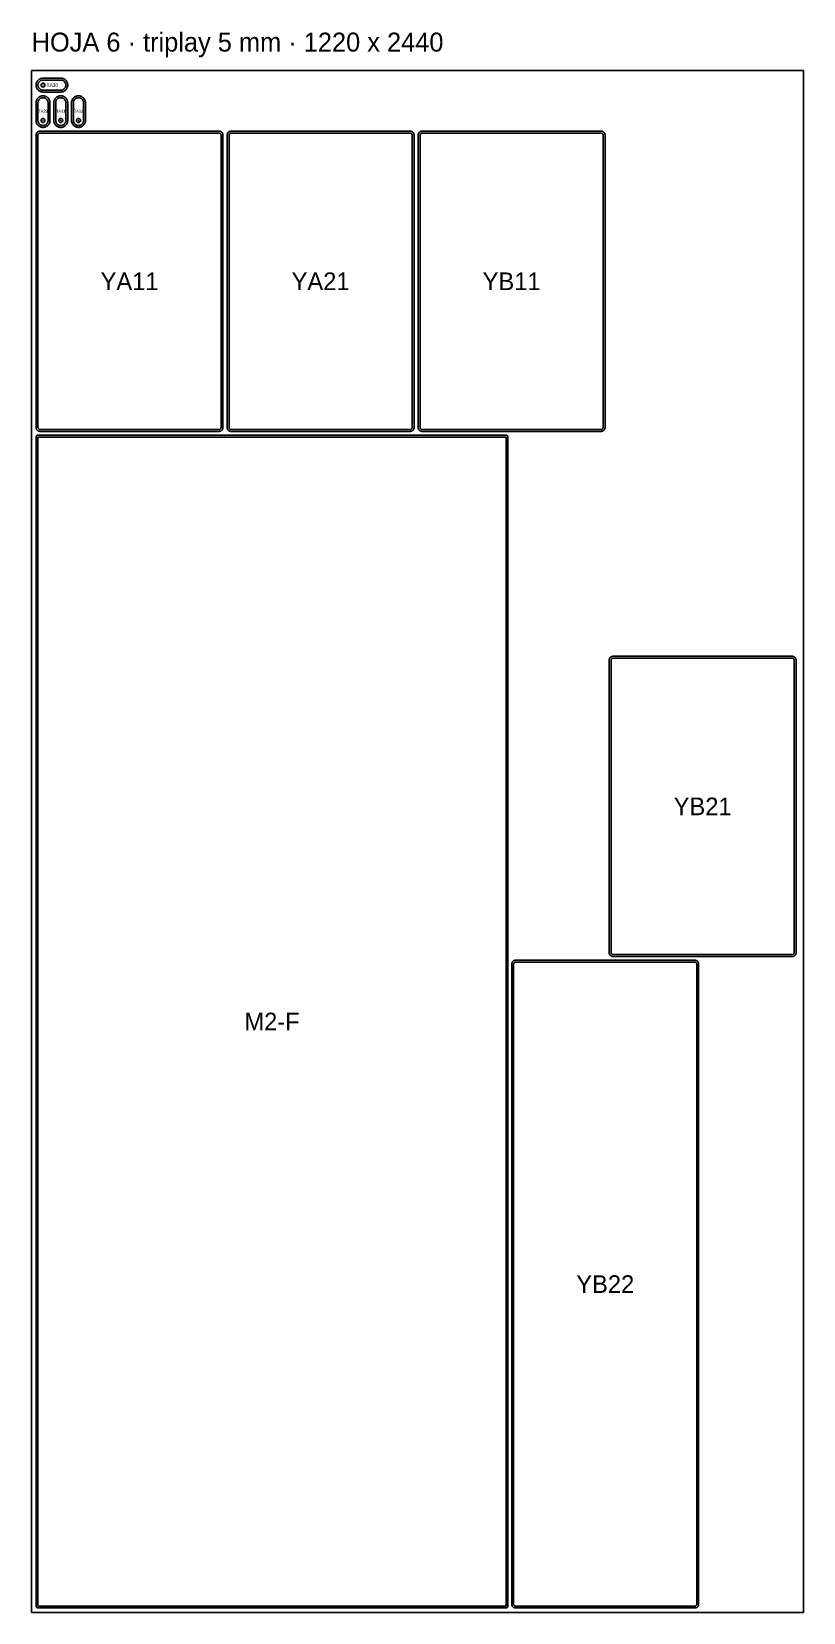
# Model space of a CAD drawing. Header units: millimetres. Extents: x 0 to 8220, y 0 to 2502.
# Drawn here: x 7000 to 8220, y 0 to 2502 of the extents above; entities that cross this region are included whole.
import ezdxf
from ezdxf.enums import TextEntityAlignment as Align

# ---------------------------------------------------------------- set-up
doc = ezdxf.new("R2010")
doc.units = ezdxf.units.MM
for name, color, linetype in [('CALADO_INTERIOR', 5, 'Continuous'), ('CORTE_EXT', 1, 'Continuous'), ('HOJA', 8, 'Continuous'), ('TEXTO', 7, 'Continuous'), ('TRAYECTORIA_EXT_FRESA6', 11, 'Continuous'), ('TRAYECTORIA_INT_FRESA6', 150, 'Continuous')]:
    doc.layers.add(name, color=color, linetype=linetype)

msp = doc.modelspace()

# ---------------------------------------------------------------- linework, layer by layer
at = {"layer": 'CALADO_INTERIOR'}
for points in [[(7021.1, 2417.3), (7021, 2417.6), (7021, 2417.9), (7020.9, 2418.2), (7020.7, 2418.5), (7020.6, 2418.7), (7020.4, 2419), (7020.2, 2419.2), (7020, 2419.4), (7019.7, 2419.6), (7019.5, 2419.7), (7019.2, 2419.9), (7018.9, 2420), (7018.6, 2420), (7018.3, 2420.1), (7018, 2420.1), (7017.7, 2420.1), (7017.4, 2420), (7017.1, 2420), (7016.8, 2419.9), (7016.5, 2419.7), (7016.3, 2419.6), (7016, 2419.4), (7015.8, 2419.2), (7015.6, 2419), (7015.4, 2418.7), (7015.3, 2418.5), (7015.1, 2418.2), (7015, 2417.9), (7015, 2417.6), (7014.9, 2417.3), (7014.9, 2417), (7014.9, 2416.7), (7015, 2416.4), (7015, 2416.1), (7015.1, 2415.8), (7015.3, 2415.5), (7015.4, 2415.3), (7015.6, 2415), (7015.8, 2414.8), (7016, 2414.6), (7016.3, 2414.4), (7016.5, 2414.3), (7016.8, 2414.1), (7017.1, 2414), (7017.4, 2414), (7017.7, 2413.9), (7018, 2413.9), (7018.3, 2413.9), (7018.6, 2414), (7018.9, 2414), (7019.2, 2414.1), (7019.5, 2414.3), (7019.7, 2414.4), (7020, 2414.6), (7020.2, 2414.8), (7020.4, 2415), (7020.6, 2415.3), (7020.7, 2415.5), (7020.9, 2415.8), (7021, 2416.1), (7021, 2416.4), (7021.1, 2416.7), (7021.1, 2417)], [(7017.7, 2364.1), (7017.4, 2364), (7017.1, 2364), (7016.8, 2363.9), (7016.5, 2363.7), (7016.3, 2363.6), (7016, 2363.4), (7015.8, 2363.2), (7015.6, 2363), (7015.4, 2362.7), (7015.3, 2362.5), (7015.1, 2362.2), (7015, 2361.9), (7015, 2361.6), (7014.9, 2361.3), (7014.9, 2361), (7014.9, 2360.7), (7015, 2360.4), (7015, 2360.1), (7015.1, 2359.8), (7015.3, 2359.5), (7015.4, 2359.3), (7015.6, 2359), (7015.8, 2358.8), (7016, 2358.6), (7016.3, 2358.4), (7016.5, 2358.3), (7016.8, 2358.1), (7017.1, 2358), (7017.4, 2358), (7017.7, 2357.9), (7018, 2357.9), (7018.3, 2357.9), (7018.6, 2358), (7018.9, 2358), (7019.2, 2358.1), (7019.5, 2358.3), (7019.7, 2358.4), (7020, 2358.6), (7020.2, 2358.8), (7020.4, 2359), (7020.6, 2359.3), (7020.7, 2359.5), (7020.9, 2359.8), (7021, 2360.1), (7021, 2360.4), (7021.1, 2360.7), (7021.1, 2361), (7021.1, 2361.3), (7021, 2361.6), (7021, 2361.9), (7020.9, 2362.2), (7020.7, 2362.5), (7020.6, 2362.7), (7020.4, 2363), (7020.2, 2363.2), (7020, 2363.4), (7019.7, 2363.6), (7019.5, 2363.7), (7019.2, 2363.9), (7018.9, 2364), (7018.6, 2364), (7018.3, 2364.1), (7018, 2364.1)], [(7045.7, 2364.1), (7045.4, 2364), (7045.1, 2364), (7044.8, 2363.9), (7044.5, 2363.7), (7044.3, 2363.6), (7044, 2363.4), (7043.8, 2363.2), (7043.6, 2363), (7043.4, 2362.7), (7043.3, 2362.5), (7043.1, 2362.2), (7043, 2361.9), (7043, 2361.6), (7042.9, 2361.3), (7042.9, 2361), (7042.9, 2360.7), (7043, 2360.4), (7043, 2360.1), (7043.1, 2359.8), (7043.3, 2359.5), (7043.4, 2359.3), (7043.6, 2359), (7043.8, 2358.8), (7044, 2358.6), (7044.3, 2358.4), (7044.5, 2358.3), (7044.8, 2358.1), (7045.1, 2358), (7045.4, 2358), (7045.7, 2357.9), (7046, 2357.9), (7046.3, 2357.9), (7046.6, 2358), (7046.9, 2358), (7047.2, 2358.1), (7047.5, 2358.3), (7047.7, 2358.4), (7048, 2358.6), (7048.2, 2358.8), (7048.4, 2359), (7048.6, 2359.3), (7048.7, 2359.5), (7048.9, 2359.8), (7049, 2360.1), (7049, 2360.4), (7049.1, 2360.7), (7049.1, 2361), (7049.1, 2361.3), (7049, 2361.6), (7049, 2361.9), (7048.9, 2362.2), (7048.7, 2362.5), (7048.6, 2362.7), (7048.4, 2363), (7048.2, 2363.2), (7048, 2363.4), (7047.7, 2363.6), (7047.5, 2363.7), (7047.2, 2363.9), (7046.9, 2364), (7046.6, 2364), (7046.3, 2364.1), (7046, 2364.1)], [(7073.7, 2364.1), (7073.4, 2364), (7073.1, 2364), (7072.8, 2363.9), (7072.5, 2363.7), (7072.3, 2363.6), (7072, 2363.4), (7071.8, 2363.2), (7071.6, 2363), (7071.4, 2362.7), (7071.3, 2362.5), (7071.1, 2362.2), (7071, 2361.9), (7071, 2361.6), (7070.9, 2361.3), (7070.9, 2361), (7070.9, 2360.7), (7071, 2360.4), (7071, 2360.1), (7071.1, 2359.8), (7071.3, 2359.5), (7071.4, 2359.3), (7071.6, 2359), (7071.8, 2358.8), (7072, 2358.6), (7072.3, 2358.4), (7072.5, 2358.3), (7072.8, 2358.1), (7073.1, 2358), (7073.4, 2358), (7073.7, 2357.9), (7074, 2357.9), (7074.3, 2357.9), (7074.6, 2358), (7074.9, 2358), (7075.2, 2358.1), (7075.5, 2358.3), (7075.7, 2358.4), (7076, 2358.6), (7076.2, 2358.8), (7076.4, 2359), (7076.6, 2359.3), (7076.7, 2359.5), (7076.9, 2359.8), (7077, 2360.1), (7077, 2360.4), (7077.1, 2360.7), (7077.1, 2361), (7077.1, 2361.3), (7077, 2361.6), (7077, 2361.9), (7076.9, 2362.2), (7076.7, 2362.5), (7076.6, 2362.7), (7076.4, 2363), (7076.2, 2363.2), (7076, 2363.4), (7075.7, 2363.6), (7075.5, 2363.7), (7075.2, 2363.9), (7074.9, 2364), (7074.6, 2364), (7074.3, 2364.1), (7074, 2364.1)]]:
    msp.add_lwpolyline(points, close=True, dxfattribs=at)
at = {"layer": 'CORTE_EXT'}
for points in [[(7046.8, 2425), (7047.6, 2424.8), (7048.3, 2424.7), (7049.1, 2424.4), (7049.8, 2424.1), (7050.4, 2423.7), (7051.1, 2423.2), (7051.7, 2422.7), (7052.2, 2422.1), (7052.7, 2421.4), (7053.1, 2420.8), (7053.4, 2420.1), (7053.7, 2419.3), (7053.8, 2418.6), (7054, 2417.8), (7054, 2417), (7054, 2416.2), (7053.8, 2415.4), (7053.7, 2414.7), (7053.4, 2413.9), (7053.1, 2413.2), (7052.7, 2412.6), (7052.2, 2411.9), (7051.7, 2411.3), (7051.1, 2410.8), (7050.4, 2410.3), (7049.8, 2409.9), (7049.1, 2409.6), (7048.3, 2409.3), (7047.6, 2409.2), (7046.8, 2409), (7046, 2409), (7018, 2409), (7017.2, 2409), (7016.4, 2409.2), (7015.7, 2409.3), (7014.9, 2409.6), (7014.2, 2409.9), (7013.6, 2410.3), (7012.9, 2410.8), (7012.3, 2411.3), (7011.8, 2411.9), (7011.3, 2412.6), (7010.9, 2413.2), (7010.6, 2413.9), (7010.3, 2414.7), (7010.2, 2415.4), (7010, 2416.2), (7010, 2417), (7010, 2417.8), (7010.2, 2418.6), (7010.3, 2419.3), (7010.6, 2420.1), (7010.9, 2420.8), (7011.3, 2421.4), (7011.8, 2422.1), (7012.3, 2422.7), (7012.9, 2423.2), (7013.6, 2423.7), (7014.2, 2424.1), (7014.9, 2424.4), (7015.7, 2424.7), (7016.4, 2424.8), (7017.2, 2425), (7018, 2425), (7046, 2425)], [(7010, 2389.8), (7010.2, 2390.6), (7010.3, 2391.3), (7010.6, 2392.1), (7010.9, 2392.8), (7011.3, 2393.4), (7011.8, 2394.1), (7012.3, 2394.7), (7012.9, 2395.2), (7013.6, 2395.7), (7014.2, 2396.1), (7014.9, 2396.4), (7015.7, 2396.7), (7016.4, 2396.8), (7017.2, 2397), (7018, 2397), (7018.8, 2397), (7019.6, 2396.8), (7020.3, 2396.7), (7021.1, 2396.4), (7021.8, 2396.1), (7022.4, 2395.7), (7023.1, 2395.2), (7023.7, 2394.7), (7024.2, 2394.1), (7024.7, 2393.4), (7025.1, 2392.8), (7025.4, 2392.1), (7025.7, 2391.3), (7025.8, 2390.6), (7026, 2389.8), (7026, 2389), (7026, 2361), (7026, 2360.2), (7025.8, 2359.4), (7025.7, 2358.7), (7025.4, 2357.9), (7025.1, 2357.2), (7024.7, 2356.6), (7024.2, 2355.9), (7023.7, 2355.3), (7023.1, 2354.8), (7022.4, 2354.3), (7021.8, 2353.9), (7021.1, 2353.6), (7020.3, 2353.3), (7019.6, 2353.2), (7018.8, 2353), (7018, 2353), (7017.2, 2353), (7016.4, 2353.2), (7015.7, 2353.3), (7014.9, 2353.6), (7014.2, 2353.9), (7013.6, 2354.3), (7012.9, 2354.8), (7012.3, 2355.3), (7011.8, 2355.9), (7011.3, 2356.6), (7010.9, 2357.2), (7010.6, 2357.9), (7010.3, 2358.7), (7010.2, 2359.4), (7010, 2360.2), (7010, 2361), (7010, 2389)], [(7038, 2389.8), (7038.2, 2390.6), (7038.3, 2391.3), (7038.6, 2392.1), (7038.9, 2392.8), (7039.3, 2393.4), (7039.8, 2394.1), (7040.3, 2394.7), (7040.9, 2395.2), (7041.6, 2395.7), (7042.2, 2396.1), (7042.9, 2396.4), (7043.7, 2396.7), (7044.4, 2396.8), (7045.2, 2397), (7046, 2397), (7046.8, 2397), (7047.6, 2396.8), (7048.3, 2396.7), (7049.1, 2396.4), (7049.8, 2396.1), (7050.4, 2395.7), (7051.1, 2395.2), (7051.7, 2394.7), (7052.2, 2394.1), (7052.7, 2393.4), (7053.1, 2392.8), (7053.4, 2392.1), (7053.7, 2391.3), (7053.8, 2390.6), (7054, 2389.8), (7054, 2389), (7054, 2361), (7054, 2360.2), (7053.8, 2359.4), (7053.7, 2358.7), (7053.4, 2357.9), (7053.1, 2357.2), (7052.7, 2356.6), (7052.2, 2355.9), (7051.7, 2355.3), (7051.1, 2354.8), (7050.4, 2354.3), (7049.8, 2353.9), (7049.1, 2353.6), (7048.3, 2353.3), (7047.6, 2353.2), (7046.8, 2353), (7046, 2353), (7045.2, 2353), (7044.4, 2353.2), (7043.7, 2353.3), (7042.9, 2353.6), (7042.2, 2353.9), (7041.6, 2354.3), (7040.9, 2354.8), (7040.3, 2355.3), (7039.8, 2355.9), (7039.3, 2356.6), (7038.9, 2357.2), (7038.6, 2357.9), (7038.3, 2358.7), (7038.2, 2359.4), (7038, 2360.2), (7038, 2361), (7038, 2389)], [(7066, 2389.8), (7066.2, 2390.6), (7066.3, 2391.3), (7066.6, 2392.1), (7066.9, 2392.8), (7067.3, 2393.4), (7067.8, 2394.1), (7068.3, 2394.7), (7068.9, 2395.2), (7069.6, 2395.7), (7070.2, 2396.1), (7070.9, 2396.4), (7071.7, 2396.7), (7072.4, 2396.8), (7073.2, 2397), (7074, 2397), (7074.8, 2397), (7075.6, 2396.8), (7076.3, 2396.7), (7077.1, 2396.4), (7077.8, 2396.1), (7078.4, 2395.7), (7079.1, 2395.2), (7079.7, 2394.7), (7080.2, 2394.1), (7080.7, 2393.4), (7081.1, 2392.8), (7081.4, 2392.1), (7081.7, 2391.3), (7081.8, 2390.6), (7082, 2389.8), (7082, 2389), (7082, 2361), (7082, 2360.2), (7081.8, 2359.4), (7081.7, 2358.7), (7081.4, 2357.9), (7081.1, 2357.2), (7080.7, 2356.6), (7080.2, 2355.9), (7079.7, 2355.3), (7079.1, 2354.8), (7078.4, 2354.3), (7077.8, 2353.9), (7077.1, 2353.6), (7076.3, 2353.3), (7075.6, 2353.2), (7074.8, 2353), (7074, 2353), (7073.2, 2353), (7072.4, 2353.2), (7071.7, 2353.3), (7070.9, 2353.6), (7070.2, 2353.9), (7069.6, 2354.3), (7068.9, 2354.8), (7068.3, 2355.3), (7067.8, 2355.9), (7067.3, 2356.6), (7066.9, 2357.2), (7066.6, 2357.9), (7066.3, 2358.7), (7066.2, 2359.4), (7066, 2360.2), (7066, 2361), (7066, 2389)], [(7296.5, 1872), (7013, 1872), (7012.7, 1872), (7012.4, 1872.1), (7012.1, 1872.1), (7011.9, 1872.2), (7011.6, 1872.4), (7011.3, 1872.5), (7011.1, 1872.7), (7010.9, 1872.9), (7010.7, 1873.1), (7010.5, 1873.3), (7010.4, 1873.6), (7010.2, 1873.9), (7010.1, 1874.1), (7010.1, 1874.4), (7010, 1874.7), (7010, 1875), (7010, 2338), (7010, 2338.3), (7010.1, 2338.6), (7010.1, 2338.9), (7010.2, 2339.1), (7010.4, 2339.4), (7010.5, 2339.7), (7010.7, 2339.9), (7010.9, 2340.1), (7011.1, 2340.3), (7011.3, 2340.5), (7011.6, 2340.6), (7011.9, 2340.8), (7012.1, 2340.9), (7012.4, 2340.9), (7012.7, 2341), (7013, 2341), (7296.5, 2341), (7296.8, 2341), (7297.1, 2340.9), (7297.4, 2340.9), (7297.6, 2340.8), (7297.9, 2340.6), (7298.2, 2340.5), (7298.4, 2340.3), (7298.6, 2340.1), (7298.8, 2339.9), (7299, 2339.7), (7299.1, 2339.4), (7299.3, 2339.1), (7299.4, 2338.9), (7299.4, 2338.6), (7299.5, 2338.3), (7299.5, 2338), (7299.5, 1875), (7299.5, 1874.7), (7299.4, 1874.4), (7299.4, 1874.1), (7299.3, 1873.9), (7299.1, 1873.6), (7299, 1873.3), (7298.8, 1873.1), (7298.6, 1872.9), (7298.4, 1872.7), (7298.2, 1872.5), (7297.9, 1872.4), (7297.6, 1872.2), (7297.4, 1872.1), (7297.1, 1872.1), (7296.8, 1872)], [(7598.5, 1872), (7315, 1872), (7314.7, 1872), (7314.4, 1872.1), (7314.1, 1872.1), (7313.9, 1872.2), (7313.6, 1872.4), (7313.3, 1872.5), (7313.1, 1872.7), (7312.9, 1872.9), (7312.7, 1873.1), (7312.5, 1873.3), (7312.4, 1873.6), (7312.2, 1873.9), (7312.1, 1874.1), (7312.1, 1874.4), (7312, 1874.7), (7312, 1875), (7312, 2338), (7312, 2338.3), (7312.1, 2338.6), (7312.1, 2338.9), (7312.2, 2339.1), (7312.4, 2339.4), (7312.5, 2339.7), (7312.7, 2339.9), (7312.9, 2340.1), (7313.1, 2340.3), (7313.3, 2340.5), (7313.6, 2340.6), (7313.9, 2340.8), (7314.1, 2340.9), (7314.4, 2340.9), (7314.7, 2341), (7315, 2341), (7598.5, 2341), (7598.8, 2341), (7599.1, 2340.9), (7599.4, 2340.9), (7599.6, 2340.8), (7599.9, 2340.6), (7600.2, 2340.5), (7600.4, 2340.3), (7600.6, 2340.1), (7600.8, 2339.9), (7601, 2339.7), (7601.1, 2339.4), (7601.3, 2339.1), (7601.4, 2338.9), (7601.4, 2338.6), (7601.5, 2338.3), (7601.5, 2338), (7601.5, 1875), (7601.5, 1874.7), (7601.4, 1874.4), (7601.4, 1874.1), (7601.3, 1873.9), (7601.1, 1873.6), (7601, 1873.3), (7600.8, 1873.1), (7600.6, 1872.9), (7600.4, 1872.7), (7600.2, 1872.5), (7599.9, 1872.4), (7599.6, 1872.2), (7599.4, 1872.1), (7599.1, 1872.1), (7598.8, 1872)], [(7900.5, 1872), (7617, 1872), (7616.7, 1872), (7616.4, 1872.1), (7616.1, 1872.1), (7615.9, 1872.2), (7615.6, 1872.4), (7615.3, 1872.5), (7615.1, 1872.7), (7614.9, 1872.9), (7614.7, 1873.1), (7614.5, 1873.3), (7614.4, 1873.6), (7614.2, 1873.9), (7614.1, 1874.1), (7614.1, 1874.4), (7614, 1874.7), (7614, 1875), (7614, 2338), (7614, 2338.3), (7614.1, 2338.6), (7614.1, 2338.9), (7614.2, 2339.1), (7614.4, 2339.4), (7614.5, 2339.7), (7614.7, 2339.9), (7614.9, 2340.1), (7615.1, 2340.3), (7615.3, 2340.5), (7615.6, 2340.6), (7615.9, 2340.8), (7616.1, 2340.9), (7616.4, 2340.9), (7616.7, 2341), (7617, 2341), (7900.5, 2341), (7900.8, 2341), (7901.1, 2340.9), (7901.4, 2340.9), (7901.6, 2340.8), (7901.9, 2340.6), (7902.2, 2340.5), (7902.4, 2340.3), (7902.6, 2340.1), (7902.8, 2339.9), (7903, 2339.7), (7903.1, 2339.4), (7903.3, 2339.1), (7903.4, 2338.9), (7903.4, 2338.6), (7903.5, 2338.3), (7903.5, 2338), (7903.5, 1875), (7903.5, 1874.7), (7903.4, 1874.4), (7903.4, 1874.1), (7903.3, 1873.9), (7903.1, 1873.6), (7903, 1873.3), (7902.8, 1873.1), (7902.6, 1872.9), (7902.4, 1872.7), (7902.2, 1872.5), (7901.9, 1872.4), (7901.6, 1872.2), (7901.4, 1872.1), (7901.1, 1872.1), (7900.8, 1872)], [(7750, 10), (7750, 1860), (7010, 1860), (7010, 10)], [(8202.5, 1041), (7919, 1041), (7918.7, 1041), (7918.4, 1041.1), (7918.1, 1041.1), (7917.9, 1041.2), (7917.6, 1041.4), (7917.3, 1041.5), (7917.1, 1041.7), (7916.9, 1041.9), (7916.7, 1042.1), (7916.5, 1042.3), (7916.4, 1042.6), (7916.2, 1042.9), (7916.1, 1043.1), (7916.1, 1043.4), (7916, 1043.7), (7916, 1044), (7916, 1507), (7916, 1507.3), (7916.1, 1507.6), (7916.1, 1507.9), (7916.2, 1508.1), (7916.4, 1508.4), (7916.5, 1508.7), (7916.7, 1508.9), (7916.9, 1509.1), (7917.1, 1509.3), (7917.3, 1509.5), (7917.6, 1509.6), (7917.9, 1509.8), (7918.1, 1509.9), (7918.4, 1509.9), (7918.7, 1510), (7919, 1510), (8202.5, 1510), (8202.8, 1510), (8203.1, 1509.9), (8203.4, 1509.9), (8203.6, 1509.8), (8203.9, 1509.6), (8204.2, 1509.5), (8204.4, 1509.3), (8204.6, 1509.1), (8204.8, 1508.9), (8205, 1508.7), (8205.1, 1508.4), (8205.3, 1508.1), (8205.4, 1507.9), (8205.4, 1507.6), (8205.5, 1507.3), (8205.5, 1507), (8205.5, 1044), (8205.5, 1043.7), (8205.4, 1043.4), (8205.4, 1043.1), (8205.3, 1042.9), (8205.1, 1042.6), (8205, 1042.3), (8204.8, 1042.1), (8204.6, 1041.9), (8204.4, 1041.7), (8204.2, 1041.5), (8203.9, 1041.4), (8203.6, 1041.2), (8203.4, 1041.1), (8203.1, 1041.1), (8202.8, 1041)], [(8048.5, 10), (7765, 10), (7764.7, 10), (7764.4, 10.1), (7764.1, 10.1), (7763.9, 10.2), (7763.6, 10.4), (7763.3, 10.5), (7763.1, 10.7), (7762.9, 10.9), (7762.7, 11.1), (7762.5, 11.3), (7762.4, 11.6), (7762.2, 11.9), (7762.1, 12.1), (7762.1, 12.4), (7762, 12.7), (7762, 13), (7762, 1026), (7762, 1026.3), (7762.1, 1026.6), (7762.1, 1026.9), (7762.2, 1027.1), (7762.4, 1027.4), (7762.5, 1027.7), (7762.7, 1027.9), (7762.9, 1028.1), (7763.1, 1028.3), (7763.3, 1028.5), (7763.6, 1028.6), (7763.9, 1028.8), (7764.1, 1028.9), (7764.4, 1028.9), (7764.7, 1029), (7765, 1029), (8048.5, 1029), (8048.8, 1029), (8049.1, 1028.9), (8049.4, 1028.9), (8049.6, 1028.8), (8049.9, 1028.6), (8050.2, 1028.5), (8050.4, 1028.3), (8050.6, 1028.1), (8050.8, 1027.9), (8051, 1027.7), (8051.1, 1027.4), (8051.3, 1027.1), (8051.4, 1026.9), (8051.4, 1026.6), (8051.5, 1026.3), (8051.5, 1026), (8051.5, 13), (8051.5, 12.7), (8051.4, 12.4), (8051.4, 12.1), (8051.3, 11.9), (8051.1, 11.6), (8051, 11.3), (8050.8, 11.1), (8050.6, 10.9), (8050.4, 10.7), (8050.2, 10.5), (8049.9, 10.4), (8049.6, 10.2), (8049.4, 10.1), (8049.1, 10.1), (8048.8, 10)]]:
    msp.add_lwpolyline(points, close=True, dxfattribs=at)
at = {"layer": 'HOJA'}
msp.add_lwpolyline([(7000, 0), (8220, 0), (8220, 2440), (7000, 2440)], close=True, dxfattribs=at)
at = {"layer": 'TRAYECTORIA_EXT_FRESA6'}
for points in [[(7046.9, 2428), (7047.2, 2427.9), (7048, 2427.8), (7048.3, 2427.8), (7049.1, 2427.6), (7049.3, 2427.5), (7050.1, 2427.2), (7050.3, 2427.1), (7051.1, 2426.8), (7051.3, 2426.6), (7052, 2426.2), (7052.2, 2426.1), (7052.9, 2425.6), (7053.1, 2425.4), (7053.7, 2424.9), (7053.9, 2424.7), (7054.4, 2424.1), (7054.6, 2423.9), (7055.1, 2423.2), (7055.2, 2423), (7055.6, 2422.3), (7055.8, 2422.1), (7056.1, 2421.3), (7056.2, 2421.1), (7056.5, 2420.3), (7056.6, 2420.1), (7056.8, 2419.3), (7056.8, 2419), (7056.9, 2418.2), (7057, 2417.9), (7057, 2417.1), (7057, 2416.9), (7057, 2416.1), (7056.9, 2415.8), (7056.8, 2415), (7056.8, 2414.7), (7056.6, 2413.9), (7056.5, 2413.7), (7056.2, 2412.9), (7056.1, 2412.7), (7055.8, 2411.9), (7055.6, 2411.7), (7055.2, 2411), (7055.1, 2410.8), (7054.6, 2410.1), (7054.4, 2409.9), (7053.9, 2409.3), (7053.7, 2409.1), (7053.1, 2408.6), (7052.9, 2408.4), (7052.2, 2407.9), (7052, 2407.8), (7051.3, 2407.4), (7051.1, 2407.2), (7050.3, 2406.9), (7050.1, 2406.8), (7049.3, 2406.5), (7049.1, 2406.4), (7048.3, 2406.2), (7048, 2406.2), (7047.2, 2406.1), (7046.9, 2406), (7046.1, 2406), (7046, 2406), (7018, 2406), (7017.9, 2406), (7017.1, 2406), (7016.8, 2406.1), (7016, 2406.2), (7015.7, 2406.2), (7014.9, 2406.4), (7014.7, 2406.5), (7013.9, 2406.8), (7013.7, 2406.9), (7012.9, 2407.2), (7012.7, 2407.4), (7012, 2407.8), (7011.8, 2407.9), (7011.1, 2408.4), (7010.9, 2408.6), (7010.3, 2409.1), (7010.1, 2409.3), (7009.6, 2409.9), (7009.4, 2410.1), (7008.9, 2410.8), (7008.8, 2411), (7008.4, 2411.7), (7008.2, 2411.9), (7007.9, 2412.7), (7007.8, 2412.9), (7007.5, 2413.7), (7007.4, 2413.9), (7007.2, 2414.7), (7007.2, 2415), (7007.1, 2415.8), (7007, 2416.1), (7007, 2416.9), (7007, 2417.1), (7007, 2417.9), (7007.1, 2418.2), (7007.2, 2419), (7007.2, 2419.3), (7007.4, 2420.1), (7007.5, 2420.3), (7007.8, 2421.1), (7007.9, 2421.3), (7008.2, 2422.1), (7008.4, 2422.3), (7008.8, 2423), (7008.9, 2423.2), (7009.4, 2423.9), (7009.6, 2424.1), (7010.1, 2424.7), (7010.3, 2424.9), (7010.9, 2425.4), (7011.1, 2425.6), (7011.8, 2426.1), (7012, 2426.2), (7012.7, 2426.6), (7012.9, 2426.8), (7013.7, 2427.1), (7013.9, 2427.2), (7014.7, 2427.5), (7014.9, 2427.6), (7015.7, 2427.8), (7016, 2427.8), (7016.8, 2427.9), (7017.1, 2428), (7017.9, 2428), (7018, 2428), (7046, 2428), (7046.1, 2428)], [(7007, 2389.9), (7007.1, 2390.2), (7007.2, 2391), (7007.2, 2391.3), (7007.4, 2392.1), (7007.5, 2392.3), (7007.8, 2393.1), (7007.9, 2393.3), (7008.2, 2394.1), (7008.4, 2394.3), (7008.8, 2395), (7008.9, 2395.2), (7009.4, 2395.9), (7009.6, 2396.1), (7010.1, 2396.7), (7010.3, 2396.9), (7010.9, 2397.4), (7011.1, 2397.6), (7011.8, 2398.1), (7012, 2398.2), (7012.7, 2398.6), (7012.9, 2398.8), (7013.7, 2399.1), (7013.9, 2399.2), (7014.7, 2399.5), (7014.9, 2399.6), (7015.7, 2399.8), (7016, 2399.8), (7016.8, 2399.9), (7017.1, 2400), (7017.9, 2400), (7018.1, 2400), (7018.9, 2400), (7019.2, 2399.9), (7020, 2399.8), (7020.3, 2399.8), (7021.1, 2399.6), (7021.3, 2399.5), (7022.1, 2399.2), (7022.3, 2399.1), (7023.1, 2398.8), (7023.3, 2398.6), (7024, 2398.2), (7024.2, 2398.1), (7024.9, 2397.6), (7025.1, 2397.4), (7025.7, 2396.9), (7025.9, 2396.7), (7026.4, 2396.1), (7026.6, 2395.9), (7027.1, 2395.2), (7027.2, 2395), (7027.6, 2394.3), (7027.8, 2394.1), (7028.1, 2393.3), (7028.2, 2393.1), (7028.5, 2392.3), (7028.6, 2392.1), (7028.8, 2391.3), (7028.8, 2391), (7028.9, 2390.2), (7029, 2389.9), (7029, 2389.1), (7029, 2389), (7029, 2361), (7029, 2360.9), (7029, 2360.1), (7028.9, 2359.8), (7028.8, 2359), (7028.8, 2358.7), (7028.6, 2357.9), (7028.5, 2357.7), (7028.2, 2356.9), (7028.1, 2356.7), (7027.8, 2355.9), (7027.6, 2355.7), (7027.2, 2355), (7027.1, 2354.8), (7026.6, 2354.1), (7026.4, 2353.9), (7025.9, 2353.3), (7025.7, 2353.1), (7025.1, 2352.6), (7024.9, 2352.4), (7024.2, 2351.9), (7024, 2351.8), (7023.3, 2351.4), (7023.1, 2351.2), (7022.3, 2350.9), (7022.1, 2350.8), (7021.3, 2350.5), (7021.1, 2350.4), (7020.3, 2350.2), (7020, 2350.2), (7019.2, 2350.1), (7018.9, 2350), (7018.1, 2350), (7017.9, 2350), (7017.1, 2350), (7016.8, 2350.1), (7016, 2350.2), (7015.7, 2350.2), (7014.9, 2350.4), (7014.7, 2350.5), (7013.9, 2350.8), (7013.7, 2350.9), (7012.9, 2351.2), (7012.7, 2351.4), (7012, 2351.8), (7011.8, 2351.9), (7011.1, 2352.4), (7010.9, 2352.6), (7010.3, 2353.1), (7010.1, 2353.3), (7009.6, 2353.9), (7009.4, 2354.1), (7008.9, 2354.8), (7008.8, 2355), (7008.4, 2355.7), (7008.2, 2355.9), (7007.9, 2356.7), (7007.8, 2356.9), (7007.5, 2357.7), (7007.4, 2357.9), (7007.2, 2358.7), (7007.2, 2359), (7007.1, 2359.8), (7007, 2360.1), (7007, 2360.9), (7007, 2361), (7007, 2389), (7007, 2389.1)], [(7035, 2389.9), (7035.1, 2390.2), (7035.2, 2391), (7035.2, 2391.3), (7035.4, 2392.1), (7035.5, 2392.3), (7035.8, 2393.1), (7035.9, 2393.3), (7036.2, 2394.1), (7036.4, 2394.3), (7036.8, 2395), (7036.9, 2395.2), (7037.4, 2395.9), (7037.6, 2396.1), (7038.1, 2396.7), (7038.3, 2396.9), (7038.9, 2397.4), (7039.1, 2397.6), (7039.8, 2398.1), (7040, 2398.2), (7040.7, 2398.6), (7040.9, 2398.8), (7041.7, 2399.1), (7041.9, 2399.2), (7042.7, 2399.5), (7042.9, 2399.6), (7043.7, 2399.8), (7044, 2399.8), (7044.8, 2399.9), (7045.1, 2400), (7045.9, 2400), (7046.1, 2400), (7046.9, 2400), (7047.2, 2399.9), (7048, 2399.8), (7048.3, 2399.8), (7049.1, 2399.6), (7049.3, 2399.5), (7050.1, 2399.2), (7050.3, 2399.1), (7051.1, 2398.8), (7051.3, 2398.6), (7052, 2398.2), (7052.2, 2398.1), (7052.9, 2397.6), (7053.1, 2397.4), (7053.7, 2396.9), (7053.9, 2396.7), (7054.4, 2396.1), (7054.6, 2395.9), (7055.1, 2395.2), (7055.2, 2395), (7055.6, 2394.3), (7055.8, 2394.1), (7056.1, 2393.3), (7056.2, 2393.1), (7056.5, 2392.3), (7056.6, 2392.1), (7056.8, 2391.3), (7056.8, 2391), (7056.9, 2390.2), (7057, 2389.9), (7057, 2389.1), (7057, 2389), (7057, 2361), (7057, 2360.9), (7057, 2360.1), (7056.9, 2359.8), (7056.8, 2359), (7056.8, 2358.7), (7056.6, 2357.9), (7056.5, 2357.7), (7056.2, 2356.9), (7056.1, 2356.7), (7055.8, 2355.9), (7055.6, 2355.7), (7055.2, 2355), (7055.1, 2354.8), (7054.6, 2354.1), (7054.4, 2353.9), (7053.9, 2353.3), (7053.7, 2353.1), (7053.1, 2352.6), (7052.9, 2352.4), (7052.2, 2351.9), (7052, 2351.8), (7051.3, 2351.4), (7051.1, 2351.2), (7050.3, 2350.9), (7050.1, 2350.8), (7049.3, 2350.5), (7049.1, 2350.4), (7048.3, 2350.2), (7048, 2350.2), (7047.2, 2350.1), (7046.9, 2350), (7046.1, 2350), (7045.9, 2350), (7045.1, 2350), (7044.8, 2350.1), (7044, 2350.2), (7043.7, 2350.2), (7042.9, 2350.4), (7042.7, 2350.5), (7041.9, 2350.8), (7041.7, 2350.9), (7040.9, 2351.2), (7040.7, 2351.4), (7040, 2351.8), (7039.8, 2351.9), (7039.1, 2352.4), (7038.9, 2352.6), (7038.3, 2353.1), (7038.1, 2353.3), (7037.6, 2353.9), (7037.4, 2354.1), (7036.9, 2354.8), (7036.8, 2355), (7036.4, 2355.7), (7036.2, 2355.9), (7035.9, 2356.7), (7035.8, 2356.9), (7035.5, 2357.7), (7035.4, 2357.9), (7035.2, 2358.7), (7035.2, 2359), (7035.1, 2359.8), (7035, 2360.1), (7035, 2360.9), (7035, 2361), (7035, 2389), (7035, 2389.1)], [(7063, 2389.9), (7063.1, 2390.2), (7063.2, 2391), (7063.2, 2391.3), (7063.4, 2392.1), (7063.5, 2392.3), (7063.8, 2393.1), (7063.9, 2393.3), (7064.2, 2394.1), (7064.4, 2394.3), (7064.8, 2395), (7064.9, 2395.2), (7065.4, 2395.9), (7065.6, 2396.1), (7066.1, 2396.7), (7066.3, 2396.9), (7066.9, 2397.4), (7067.1, 2397.6), (7067.8, 2398.1), (7068, 2398.2), (7068.7, 2398.6), (7068.9, 2398.8), (7069.7, 2399.1), (7069.9, 2399.2), (7070.7, 2399.5), (7070.9, 2399.6), (7071.7, 2399.8), (7072, 2399.8), (7072.8, 2399.9), (7073.1, 2400), (7073.9, 2400), (7074.1, 2400), (7074.9, 2400), (7075.2, 2399.9), (7076, 2399.8), (7076.3, 2399.8), (7077.1, 2399.6), (7077.3, 2399.5), (7078.1, 2399.2), (7078.3, 2399.1), (7079.1, 2398.8), (7079.3, 2398.6), (7080, 2398.2), (7080.2, 2398.1), (7080.9, 2397.6), (7081.1, 2397.4), (7081.7, 2396.9), (7081.9, 2396.7), (7082.4, 2396.1), (7082.6, 2395.9), (7083.1, 2395.2), (7083.2, 2395), (7083.6, 2394.3), (7083.8, 2394.1), (7084.1, 2393.3), (7084.2, 2393.1), (7084.5, 2392.3), (7084.6, 2392.1), (7084.8, 2391.3), (7084.8, 2391), (7084.9, 2390.2), (7085, 2389.9), (7085, 2389.1), (7085, 2389), (7085, 2361), (7085, 2360.9), (7085, 2360.1), (7084.9, 2359.8), (7084.8, 2359), (7084.8, 2358.7), (7084.6, 2357.9), (7084.5, 2357.7), (7084.2, 2356.9), (7084.1, 2356.7), (7083.8, 2355.9), (7083.6, 2355.7), (7083.2, 2355), (7083.1, 2354.8), (7082.6, 2354.1), (7082.4, 2353.9), (7081.9, 2353.3), (7081.7, 2353.1), (7081.1, 2352.6), (7080.9, 2352.4), (7080.2, 2351.9), (7080, 2351.8), (7079.3, 2351.4), (7079.1, 2351.2), (7078.3, 2350.9), (7078.1, 2350.8), (7077.3, 2350.5), (7077.1, 2350.4), (7076.3, 2350.2), (7076, 2350.2), (7075.2, 2350.1), (7074.9, 2350), (7074.1, 2350), (7073.9, 2350), (7073.1, 2350), (7072.8, 2350.1), (7072, 2350.2), (7071.7, 2350.2), (7070.9, 2350.4), (7070.7, 2350.5), (7069.9, 2350.8), (7069.7, 2350.9), (7068.9, 2351.2), (7068.7, 2351.4), (7068, 2351.8), (7067.8, 2351.9), (7067.1, 2352.4), (7066.9, 2352.6), (7066.3, 2353.1), (7066.1, 2353.3), (7065.6, 2353.9), (7065.4, 2354.1), (7064.9, 2354.8), (7064.8, 2355), (7064.4, 2355.7), (7064.2, 2355.9), (7063.9, 2356.7), (7063.8, 2356.9), (7063.5, 2357.7), (7063.4, 2357.9), (7063.2, 2358.7), (7063.2, 2359), (7063.1, 2359.8), (7063, 2360.1), (7063, 2360.9), (7063, 2361), (7063, 2389), (7063, 2389.1)], [(7296.6, 1869), (7296.5, 1869), (7013, 1869), (7012.9, 1869), (7012.6, 1869), (7012.3, 1869), (7012, 1869.1), (7011.7, 1869.1), (7011.4, 1869.2), (7011.1, 1869.3), (7010.8, 1869.4), (7010.6, 1869.5), (7010.3, 1869.6), (7010, 1869.8), (7009.8, 1869.9), (7009.5, 1870.1), (7009.3, 1870.3), (7009.1, 1870.5), (7008.9, 1870.7), (7008.7, 1870.9), (7008.5, 1871.1), (7008.3, 1871.3), (7008.1, 1871.5), (7007.9, 1871.8), (7007.8, 1872), (7007.6, 1872.3), (7007.5, 1872.6), (7007.4, 1872.8), (7007.3, 1873.1), (7007.2, 1873.4), (7007.1, 1873.7), (7007.1, 1874), (7007, 1874.3), (7007, 1874.6), (7007, 1874.9), (7007, 1875), (7007, 2338), (7007, 2338.1), (7007, 2338.4), (7007, 2338.7), (7007.1, 2339), (7007.1, 2339.3), (7007.2, 2339.6), (7007.3, 2339.9), (7007.4, 2340.2), (7007.5, 2340.4), (7007.6, 2340.7), (7007.8, 2341), (7007.9, 2341.2), (7008.1, 2341.5), (7008.3, 2341.7), (7008.5, 2341.9), (7008.7, 2342.1), (7008.9, 2342.3), (7009.1, 2342.5), (7009.3, 2342.7), (7009.5, 2342.9), (7009.8, 2343.1), (7010, 2343.2), (7010.3, 2343.4), (7010.6, 2343.5), (7010.8, 2343.6), (7011.1, 2343.7), (7011.4, 2343.8), (7011.7, 2343.9), (7012, 2343.9), (7012.3, 2344), (7012.6, 2344), (7012.9, 2344), (7013, 2344), (7296.5, 2344), (7296.6, 2344), (7296.9, 2344), (7297.2, 2344), (7297.5, 2343.9), (7297.8, 2343.9), (7298.1, 2343.8), (7298.4, 2343.7), (7298.7, 2343.6), (7298.9, 2343.5), (7299.2, 2343.4), (7299.5, 2343.2), (7299.7, 2343.1), (7300, 2342.9), (7300.2, 2342.7), (7300.4, 2342.5), (7300.6, 2342.3), (7300.8, 2342.1), (7301, 2341.9), (7301.2, 2341.7), (7301.4, 2341.5), (7301.6, 2341.2), (7301.7, 2341), (7301.9, 2340.7), (7302, 2340.4), (7302.1, 2340.2), (7302.2, 2339.9), (7302.3, 2339.6), (7302.4, 2339.3), (7302.4, 2339), (7302.5, 2338.7), (7302.5, 2338.4), (7302.5, 2338.1), (7302.5, 2338), (7302.5, 1875), (7302.5, 1874.9), (7302.5, 1874.6), (7302.5, 1874.3), (7302.4, 1874), (7302.4, 1873.7), (7302.3, 1873.4), (7302.2, 1873.1), (7302.1, 1872.8), (7302, 1872.6), (7301.9, 1872.3), (7301.7, 1872), (7301.6, 1871.8), (7301.4, 1871.5), (7301.2, 1871.3), (7301, 1871.1), (7300.8, 1870.9), (7300.6, 1870.7), (7300.4, 1870.5), (7300.2, 1870.3), (7300, 1870.1), (7299.7, 1869.9), (7299.5, 1869.8), (7299.2, 1869.6), (7298.9, 1869.5), (7298.7, 1869.4), (7298.4, 1869.3), (7298.1, 1869.2), (7297.8, 1869.1), (7297.5, 1869.1), (7297.2, 1869), (7296.9, 1869)], [(7598.6, 1869), (7598.5, 1869), (7315, 1869), (7314.9, 1869), (7314.6, 1869), (7314.3, 1869), (7314, 1869.1), (7313.7, 1869.1), (7313.4, 1869.2), (7313.1, 1869.3), (7312.8, 1869.4), (7312.6, 1869.5), (7312.3, 1869.6), (7312, 1869.8), (7311.8, 1869.9), (7311.5, 1870.1), (7311.3, 1870.3), (7311.1, 1870.5), (7310.9, 1870.7), (7310.7, 1870.9), (7310.5, 1871.1), (7310.3, 1871.3), (7310.1, 1871.5), (7309.9, 1871.8), (7309.8, 1872), (7309.6, 1872.3), (7309.5, 1872.6), (7309.4, 1872.8), (7309.3, 1873.1), (7309.2, 1873.4), (7309.1, 1873.7), (7309.1, 1874), (7309, 1874.3), (7309, 1874.6), (7309, 1874.9), (7309, 1875), (7309, 2338), (7309, 2338.1), (7309, 2338.4), (7309, 2338.7), (7309.1, 2339), (7309.1, 2339.3), (7309.2, 2339.6), (7309.3, 2339.9), (7309.4, 2340.2), (7309.5, 2340.4), (7309.6, 2340.7), (7309.8, 2341), (7309.9, 2341.2), (7310.1, 2341.5), (7310.3, 2341.7), (7310.5, 2341.9), (7310.7, 2342.1), (7310.9, 2342.3), (7311.1, 2342.5), (7311.3, 2342.7), (7311.5, 2342.9), (7311.8, 2343.1), (7312, 2343.2), (7312.3, 2343.4), (7312.6, 2343.5), (7312.8, 2343.6), (7313.1, 2343.7), (7313.4, 2343.8), (7313.7, 2343.9), (7314, 2343.9), (7314.3, 2344), (7314.6, 2344), (7314.9, 2344), (7315, 2344), (7598.5, 2344), (7598.6, 2344), (7598.9, 2344), (7599.2, 2344), (7599.5, 2343.9), (7599.8, 2343.9), (7600.1, 2343.8), (7600.4, 2343.7), (7600.7, 2343.6), (7600.9, 2343.5), (7601.2, 2343.4), (7601.5, 2343.2), (7601.7, 2343.1), (7602, 2342.9), (7602.2, 2342.7), (7602.4, 2342.5), (7602.6, 2342.3), (7602.8, 2342.1), (7603, 2341.9), (7603.2, 2341.7), (7603.4, 2341.5), (7603.6, 2341.2), (7603.7, 2341), (7603.9, 2340.7), (7604, 2340.4), (7604.1, 2340.2), (7604.2, 2339.9), (7604.3, 2339.6), (7604.4, 2339.3), (7604.4, 2339), (7604.5, 2338.7), (7604.5, 2338.4), (7604.5, 2338.1), (7604.5, 2338), (7604.5, 1875), (7604.5, 1874.9), (7604.5, 1874.6), (7604.5, 1874.3), (7604.4, 1874), (7604.4, 1873.7), (7604.3, 1873.4), (7604.2, 1873.1), (7604.1, 1872.8), (7604, 1872.6), (7603.9, 1872.3), (7603.7, 1872), (7603.6, 1871.8), (7603.4, 1871.5), (7603.2, 1871.3), (7603, 1871.1), (7602.8, 1870.9), (7602.6, 1870.7), (7602.4, 1870.5), (7602.2, 1870.3), (7602, 1870.1), (7601.7, 1869.9), (7601.5, 1869.8), (7601.2, 1869.6), (7600.9, 1869.5), (7600.7, 1869.4), (7600.4, 1869.3), (7600.1, 1869.2), (7599.8, 1869.1), (7599.5, 1869.1), (7599.2, 1869), (7598.9, 1869)], [(7900.6, 1869), (7900.5, 1869), (7617, 1869), (7616.9, 1869), (7616.6, 1869), (7616.3, 1869), (7616, 1869.1), (7615.7, 1869.1), (7615.4, 1869.2), (7615.1, 1869.3), (7614.8, 1869.4), (7614.6, 1869.5), (7614.3, 1869.6), (7614, 1869.8), (7613.8, 1869.9), (7613.5, 1870.1), (7613.3, 1870.3), (7613.1, 1870.5), (7612.9, 1870.7), (7612.7, 1870.9), (7612.5, 1871.1), (7612.3, 1871.3), (7612.1, 1871.5), (7611.9, 1871.8), (7611.8, 1872), (7611.6, 1872.3), (7611.5, 1872.6), (7611.4, 1872.8), (7611.3, 1873.1), (7611.2, 1873.4), (7611.1, 1873.7), (7611.1, 1874), (7611, 1874.3), (7611, 1874.6), (7611, 1874.9), (7611, 1875), (7611, 2338), (7611, 2338.1), (7611, 2338.4), (7611, 2338.7), (7611.1, 2339), (7611.1, 2339.3), (7611.2, 2339.6), (7611.3, 2339.9), (7611.4, 2340.2), (7611.5, 2340.4), (7611.6, 2340.7), (7611.8, 2341), (7611.9, 2341.2), (7612.1, 2341.5), (7612.3, 2341.7), (7612.5, 2341.9), (7612.7, 2342.1), (7612.9, 2342.3), (7613.1, 2342.5), (7613.3, 2342.7), (7613.5, 2342.9), (7613.8, 2343.1), (7614, 2343.2), (7614.3, 2343.4), (7614.6, 2343.5), (7614.8, 2343.6), (7615.1, 2343.7), (7615.4, 2343.8), (7615.7, 2343.9), (7616, 2343.9), (7616.3, 2344), (7616.6, 2344), (7616.9, 2344), (7617, 2344), (7900.5, 2344), (7900.6, 2344), (7900.9, 2344), (7901.2, 2344), (7901.5, 2343.9), (7901.8, 2343.9), (7902.1, 2343.8), (7902.4, 2343.7), (7902.7, 2343.6), (7902.9, 2343.5), (7903.2, 2343.4), (7903.5, 2343.2), (7903.7, 2343.1), (7904, 2342.9), (7904.2, 2342.7), (7904.4, 2342.5), (7904.6, 2342.3), (7904.8, 2342.1), (7905, 2341.9), (7905.2, 2341.7), (7905.4, 2341.5), (7905.6, 2341.2), (7905.7, 2341), (7905.9, 2340.7), (7906, 2340.4), (7906.1, 2340.2), (7906.2, 2339.9), (7906.3, 2339.6), (7906.4, 2339.3), (7906.4, 2339), (7906.5, 2338.7), (7906.5, 2338.4), (7906.5, 2338.1), (7906.5, 2338), (7906.5, 1875), (7906.5, 1874.9), (7906.5, 1874.6), (7906.5, 1874.3), (7906.4, 1874), (7906.4, 1873.7), (7906.3, 1873.4), (7906.2, 1873.1), (7906.1, 1872.8), (7906, 1872.6), (7905.9, 1872.3), (7905.7, 1872), (7905.6, 1871.8), (7905.4, 1871.5), (7905.2, 1871.3), (7905, 1871.1), (7904.8, 1870.9), (7904.6, 1870.7), (7904.4, 1870.5), (7904.2, 1870.3), (7904, 1870.1), (7903.7, 1869.9), (7903.5, 1869.8), (7903.2, 1869.6), (7902.9, 1869.5), (7902.7, 1869.4), (7902.4, 1869.3), (7902.1, 1869.2), (7901.8, 1869.1), (7901.5, 1869.1), (7901.2, 1869), (7900.9, 1869)], [(7750, 7), (7010, 7), (7009.7, 7), (7009.4, 7.1), (7009.1, 7.1), (7008.9, 7.2), (7008.6, 7.4), (7008.3, 7.5), (7008.1, 7.7), (7007.9, 7.9), (7007.7, 8.1), (7007.5, 8.3), (7007.4, 8.6), (7007.2, 8.9), (7007.1, 9.1), (7007.1, 9.4), (7007, 9.7), (7007, 10), (7007, 1860), (7007, 1860.3), (7007.1, 1860.6), (7007.1, 1860.9), (7007.2, 1861.1), (7007.4, 1861.4), (7007.5, 1861.7), (7007.7, 1861.9), (7007.9, 1862.1), (7008.1, 1862.3), (7008.3, 1862.5), (7008.6, 1862.6), (7008.9, 1862.8), (7009.1, 1862.9), (7009.4, 1862.9), (7009.7, 1863), (7010, 1863), (7750, 1863), (7750.3, 1863), (7750.6, 1862.9), (7750.9, 1862.9), (7751.1, 1862.8), (7751.4, 1862.6), (7751.7, 1862.5), (7751.9, 1862.3), (7752.1, 1862.1), (7752.3, 1861.9), (7752.5, 1861.7), (7752.6, 1861.4), (7752.8, 1861.1), (7752.9, 1860.9), (7752.9, 1860.6), (7753, 1860.3), (7753, 1860), (7753, 10), (7753, 9.7), (7752.9, 9.4), (7752.9, 9.1), (7752.8, 8.9), (7752.6, 8.6), (7752.5, 8.3), (7752.3, 8.1), (7752.1, 7.9), (7751.9, 7.7), (7751.7, 7.5), (7751.4, 7.4), (7751.1, 7.2), (7750.9, 7.1), (7750.6, 7.1), (7750.3, 7)], [(8202.6, 1038), (8202.5, 1038), (7919, 1038), (7918.9, 1038), (7918.6, 1038), (7918.3, 1038), (7918, 1038.1), (7917.7, 1038.1), (7917.4, 1038.2), (7917.1, 1038.3), (7916.8, 1038.4), (7916.6, 1038.5), (7916.3, 1038.6), (7916, 1038.8), (7915.8, 1038.9), (7915.5, 1039.1), (7915.3, 1039.3), (7915.1, 1039.5), (7914.9, 1039.7), (7914.7, 1039.9), (7914.5, 1040.1), (7914.3, 1040.3), (7914.1, 1040.5), (7913.9, 1040.8), (7913.8, 1041), (7913.6, 1041.3), (7913.5, 1041.6), (7913.4, 1041.8), (7913.3, 1042.1), (7913.2, 1042.4), (7913.1, 1042.7), (7913.1, 1043), (7913, 1043.3), (7913, 1043.6), (7913, 1043.9), (7913, 1044), (7913, 1507), (7913, 1507.1), (7913, 1507.4), (7913, 1507.7), (7913.1, 1508), (7913.1, 1508.3), (7913.2, 1508.6), (7913.3, 1508.9), (7913.4, 1509.2), (7913.5, 1509.4), (7913.6, 1509.7), (7913.8, 1510), (7913.9, 1510.2), (7914.1, 1510.5), (7914.3, 1510.7), (7914.5, 1510.9), (7914.7, 1511.1), (7914.9, 1511.3), (7915.1, 1511.5), (7915.3, 1511.7), (7915.5, 1511.9), (7915.8, 1512.1), (7916, 1512.2), (7916.3, 1512.4), (7916.6, 1512.5), (7916.8, 1512.6), (7917.1, 1512.7), (7917.4, 1512.8), (7917.7, 1512.9), (7918, 1512.9), (7918.3, 1513), (7918.6, 1513), (7918.9, 1513), (7919, 1513), (8202.5, 1513), (8202.6, 1513), (8202.9, 1513), (8203.2, 1513), (8203.5, 1512.9), (8203.8, 1512.9), (8204.1, 1512.8), (8204.4, 1512.7), (8204.7, 1512.6), (8204.9, 1512.5), (8205.2, 1512.4), (8205.5, 1512.2), (8205.7, 1512.1), (8206, 1511.9), (8206.2, 1511.7), (8206.4, 1511.5), (8206.6, 1511.3), (8206.8, 1511.1), (8207, 1510.9), (8207.2, 1510.7), (8207.4, 1510.5), (8207.6, 1510.2), (8207.7, 1510), (8207.9, 1509.7), (8208, 1509.4), (8208.1, 1509.2), (8208.2, 1508.9), (8208.3, 1508.6), (8208.4, 1508.3), (8208.4, 1508), (8208.5, 1507.7), (8208.5, 1507.4), (8208.5, 1507.1), (8208.5, 1507), (8208.5, 1044), (8208.5, 1043.9), (8208.5, 1043.6), (8208.5, 1043.3), (8208.4, 1043), (8208.4, 1042.7), (8208.3, 1042.4), (8208.2, 1042.1), (8208.1, 1041.8), (8208, 1041.6), (8207.9, 1041.3), (8207.7, 1041), (8207.6, 1040.8), (8207.4, 1040.5), (8207.2, 1040.3), (8207, 1040.1), (8206.8, 1039.9), (8206.6, 1039.7), (8206.4, 1039.5), (8206.2, 1039.3), (8206, 1039.1), (8205.7, 1038.9), (8205.5, 1038.8), (8205.2, 1038.6), (8204.9, 1038.5), (8204.7, 1038.4), (8204.4, 1038.3), (8204.1, 1038.2), (8203.8, 1038.1), (8203.5, 1038.1), (8203.2, 1038), (8202.9, 1038)], [(8048.6, 7), (8048.5, 7), (7765, 7), (7764.9, 7), (7764.6, 7), (7764.3, 7), (7764, 7.1), (7763.7, 7.1), (7763.4, 7.2), (7763.1, 7.3), (7762.8, 7.4), (7762.6, 7.5), (7762.3, 7.6), (7762, 7.8), (7761.8, 7.9), (7761.5, 8.1), (7761.3, 8.3), (7761.1, 8.5), (7760.9, 8.7), (7760.7, 8.9), (7760.5, 9.1), (7760.3, 9.3), (7760.1, 9.5), (7759.9, 9.8), (7759.8, 10), (7759.6, 10.3), (7759.5, 10.6), (7759.4, 10.8), (7759.3, 11.1), (7759.2, 11.4), (7759.1, 11.7), (7759.1, 12), (7759, 12.3), (7759, 12.6), (7759, 12.9), (7759, 13), (7759, 1026), (7759, 1026.1), (7759, 1026.4), (7759, 1026.7), (7759.1, 1027), (7759.1, 1027.3), (7759.2, 1027.6), (7759.3, 1027.9), (7759.4, 1028.2), (7759.5, 1028.4), (7759.6, 1028.7), (7759.8, 1029), (7759.9, 1029.2), (7760.1, 1029.5), (7760.3, 1029.7), (7760.5, 1029.9), (7760.7, 1030.1), (7760.9, 1030.3), (7761.1, 1030.5), (7761.3, 1030.7), (7761.5, 1030.9), (7761.8, 1031.1), (7762, 1031.2), (7762.3, 1031.4), (7762.6, 1031.5), (7762.8, 1031.6), (7763.1, 1031.7), (7763.4, 1031.8), (7763.7, 1031.9), (7764, 1031.9), (7764.3, 1032), (7764.6, 1032), (7764.9, 1032), (7765, 1032), (8048.5, 1032), (8048.6, 1032), (8048.9, 1032), (8049.2, 1032), (8049.5, 1031.9), (8049.8, 1031.9), (8050.1, 1031.8), (8050.4, 1031.7), (8050.7, 1031.6), (8050.9, 1031.5), (8051.2, 1031.4), (8051.5, 1031.2), (8051.7, 1031.1), (8052, 1030.9), (8052.2, 1030.7), (8052.4, 1030.5), (8052.6, 1030.3), (8052.8, 1030.1), (8053, 1029.9), (8053.2, 1029.7), (8053.4, 1029.5), (8053.6, 1029.2), (8053.7, 1029), (8053.9, 1028.7), (8054, 1028.4), (8054.1, 1028.2), (8054.2, 1027.9), (8054.3, 1027.6), (8054.4, 1027.3), (8054.4, 1027), (8054.5, 1026.7), (8054.5, 1026.4), (8054.5, 1026.1), (8054.5, 1026), (8054.5, 13), (8054.5, 12.9), (8054.5, 12.6), (8054.5, 12.3), (8054.4, 12), (8054.4, 11.7), (8054.3, 11.4), (8054.2, 11.1), (8054.1, 10.8), (8054, 10.6), (8053.9, 10.3), (8053.7, 10), (8053.6, 9.8), (8053.4, 9.5), (8053.2, 9.3), (8053, 9.1), (8052.8, 8.9), (8052.6, 8.7), (8052.4, 8.5), (8052.2, 8.3), (8052, 8.1), (8051.7, 7.9), (8051.5, 7.8), (8051.2, 7.6), (8050.9, 7.5), (8050.7, 7.4), (8050.4, 7.3), (8050.1, 7.2), (8049.8, 7.1), (8049.5, 7.1), (8049.2, 7), (8048.9, 7)]]:
    msp.add_lwpolyline(points, close=True, dxfattribs=at)
at = {"layer": 'TRAYECTORIA_INT_FRESA6'}
for points in [[(7018.1, 2417), (7018.1, 2417), (7018.1, 2417), (7018.1, 2417), (7018.1, 2417), (7018.1, 2417), (7018.1, 2417), (7018.1, 2416.9), (7018.1, 2416.9), (7018.1, 2416.9), (7018.1, 2416.9), (7018.1, 2416.9), (7018, 2416.9), (7018, 2416.9), (7018, 2416.9), (7018, 2416.9), (7018, 2416.9), (7018, 2416.9), (7018, 2416.9), (7018, 2416.9), (7018, 2416.9), (7018, 2416.9), (7018, 2416.9), (7017.9, 2416.9), (7017.9, 2416.9), (7017.9, 2416.9), (7017.9, 2416.9), (7017.9, 2416.9), (7017.9, 2417), (7017.9, 2417), (7017.9, 2417), (7017.9, 2417), (7017.9, 2417), (7017.9, 2417), (7017.9, 2417), (7017.9, 2417), (7017.9, 2417), (7017.9, 2417), (7017.9, 2417), (7017.9, 2417.1), (7017.9, 2417.1), (7017.9, 2417.1), (7017.9, 2417.1), (7017.9, 2417.1), (7018, 2417.1), (7018, 2417.1), (7018, 2417.1), (7018, 2417.1), (7018, 2417.1), (7018, 2417.1), (7018, 2417.1), (7018, 2417.1), (7018, 2417.1), (7018, 2417.1), (7018, 2417.1), (7018.1, 2417.1), (7018.1, 2417.1), (7018.1, 2417.1), (7018.1, 2417.1), (7018.1, 2417.1), (7018.1, 2417), (7018.1, 2417), (7018.1, 2417), (7018.1, 2417)], [(7018, 2361.1), (7018, 2361.1), (7018, 2361.1), (7018, 2361.1), (7018, 2361.1), (7018, 2361.1), (7018, 2361.1), (7018.1, 2361.1), (7018.1, 2361.1), (7018.1, 2361.1), (7018.1, 2361.1), (7018.1, 2361.1), (7018.1, 2361), (7018.1, 2361), (7018.1, 2361), (7018.1, 2361), (7018.1, 2361), (7018.1, 2361), (7018.1, 2361), (7018.1, 2361), (7018.1, 2361), (7018.1, 2361), (7018.1, 2361), (7018.1, 2360.9), (7018.1, 2360.9), (7018.1, 2360.9), (7018.1, 2360.9), (7018.1, 2360.9), (7018, 2360.9), (7018, 2360.9), (7018, 2360.9), (7018, 2360.9), (7018, 2360.9), (7018, 2360.9), (7018, 2360.9), (7018, 2360.9), (7018, 2360.9), (7018, 2360.9), (7018, 2360.9), (7017.9, 2360.9), (7017.9, 2360.9), (7017.9, 2360.9), (7017.9, 2360.9), (7017.9, 2360.9), (7017.9, 2361), (7017.9, 2361), (7017.9, 2361), (7017.9, 2361), (7017.9, 2361), (7017.9, 2361), (7017.9, 2361), (7017.9, 2361), (7017.9, 2361), (7017.9, 2361), (7017.9, 2361), (7017.9, 2361.1), (7017.9, 2361.1), (7017.9, 2361.1), (7017.9, 2361.1), (7017.9, 2361.1), (7018, 2361.1), (7018, 2361.1), (7018, 2361.1), (7018, 2361.1)], [(7046, 2361.1), (7046, 2361.1), (7046, 2361.1), (7046, 2361.1), (7046, 2361.1), (7046, 2361.1), (7046, 2361.1), (7046.1, 2361.1), (7046.1, 2361.1), (7046.1, 2361.1), (7046.1, 2361.1), (7046.1, 2361.1), (7046.1, 2361), (7046.1, 2361), (7046.1, 2361), (7046.1, 2361), (7046.1, 2361), (7046.1, 2361), (7046.1, 2361), (7046.1, 2361), (7046.1, 2361), (7046.1, 2361), (7046.1, 2361), (7046.1, 2360.9), (7046.1, 2360.9), (7046.1, 2360.9), (7046.1, 2360.9), (7046.1, 2360.9), (7046, 2360.9), (7046, 2360.9), (7046, 2360.9), (7046, 2360.9), (7046, 2360.9), (7046, 2360.9), (7046, 2360.9), (7046, 2360.9), (7046, 2360.9), (7046, 2360.9), (7046, 2360.9), (7045.9, 2360.9), (7045.9, 2360.9), (7045.9, 2360.9), (7045.9, 2360.9), (7045.9, 2360.9), (7045.9, 2361), (7045.9, 2361), (7045.9, 2361), (7045.9, 2361), (7045.9, 2361), (7045.9, 2361), (7045.9, 2361), (7045.9, 2361), (7045.9, 2361), (7045.9, 2361), (7045.9, 2361), (7045.9, 2361.1), (7045.9, 2361.1), (7045.9, 2361.1), (7045.9, 2361.1), (7045.9, 2361.1), (7046, 2361.1), (7046, 2361.1), (7046, 2361.1), (7046, 2361.1)], [(7074, 2361.1), (7074, 2361.1), (7074, 2361.1), (7074, 2361.1), (7074, 2361.1), (7074, 2361.1), (7074, 2361.1), (7074.1, 2361.1), (7074.1, 2361.1), (7074.1, 2361.1), (7074.1, 2361.1), (7074.1, 2361.1), (7074.1, 2361), (7074.1, 2361), (7074.1, 2361), (7074.1, 2361), (7074.1, 2361), (7074.1, 2361), (7074.1, 2361), (7074.1, 2361), (7074.1, 2361), (7074.1, 2361), (7074.1, 2361), (7074.1, 2360.9), (7074.1, 2360.9), (7074.1, 2360.9), (7074.1, 2360.9), (7074.1, 2360.9), (7074, 2360.9), (7074, 2360.9), (7074, 2360.9), (7074, 2360.9), (7074, 2360.9), (7074, 2360.9), (7074, 2360.9), (7074, 2360.9), (7074, 2360.9), (7074, 2360.9), (7074, 2360.9), (7073.9, 2360.9), (7073.9, 2360.9), (7073.9, 2360.9), (7073.9, 2360.9), (7073.9, 2360.9), (7073.9, 2361), (7073.9, 2361), (7073.9, 2361), (7073.9, 2361), (7073.9, 2361), (7073.9, 2361), (7073.9, 2361), (7073.9, 2361), (7073.9, 2361), (7073.9, 2361), (7073.9, 2361), (7073.9, 2361.1), (7073.9, 2361.1), (7073.9, 2361.1), (7073.9, 2361.1), (7073.9, 2361.1), (7074, 2361.1), (7074, 2361.1), (7074, 2361.1), (7074, 2361.1)]]:
    msp.add_lwpolyline(points, close=True, dxfattribs=at)

# ---------------------------------------------------------------- texts
at = {"layer": 'TEXTO'}
msp.add_text('HOJA 6 · triplay 5 mm · 1220 x 2440', height=30, dxfattribs=at).set_placement((7000, 2470))
for s, height, p in [('TA30', 5.6, (7032.7, 2417)), ('TA29', 4.4, (7018, 2375.7)), ('TA31', 4.4, (7046, 2375.7)), ('TA32', 4.4, (7074, 2375.7)), ('YA11', 28, (7154.8, 2106.5)), ('YA21', 28, (7456.8, 2106.5)), ('YB11', 28, (7758.8, 2106.5)), ('YB21', 28, (8060.8, 1275.5)), ('M2-F', 28, (7380, 935)), ('YB22', 28, (7906.8, 519.5))]:
    msp.add_text(s, height=height, dxfattribs=at).set_placement(p, align=Align.MIDDLE_CENTER)

doc.saveas('drawing.dxf')
